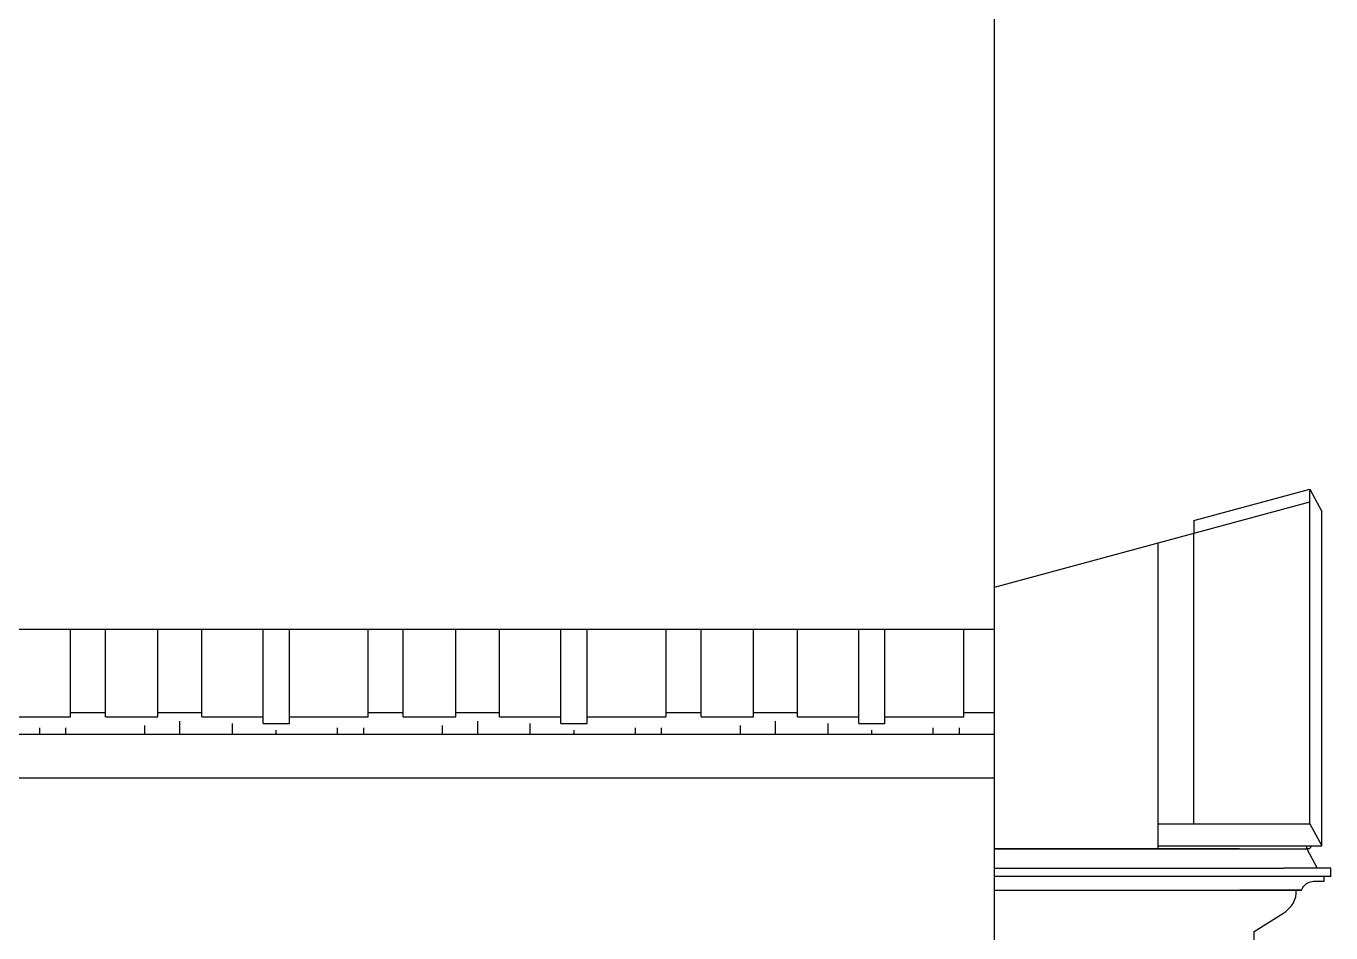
# Model space of a CAD drawing. Header units: inches. Extents: x -343 to 13887, y -13069 to -746.
# Drawn here: x 3554.5 to 3703.4, y -9024.8 to -8921.3 of the extents above; entities that cross this region are included whole.
import ezdxf

# ---------------------------------------------------------------- set-up
doc = ezdxf.new("R2010")
doc.units = ezdxf.units.IN
doc.header["$LTSCALE"] = 17
doc.header["$MEASUREMENT"] = 0
doc.layers.add('OUTLINE', color=1, linetype='Continuous', lineweight=25)

msp = doc.modelspace()

# ---------------------------------------------------------------- hatches: boundary and pattern name
at = {"layer": 'OUTLINE'}
h = msp.add_hatch(dxfattribs=at)
h.set_pattern_fill('AR-RSHKE', color=8)
h.set_pattern_definition([(0, (1566.02, -5796.163), (25.5, 12), [6, -5, 7, -3, 9, -4]), (0, (1572.02, -5795.663), (25.5, 12), [5, -19, 4, -6]), (0, (1584.02, -5796.913), (25.5, 12), [3, -31]), (90, (1566.0205, -5796.163), (-8.5, 12), [11.5, -36.5]), (90, (1572.0205, -5796.163), (-8.5, 12), [11.25, -36.75]), (90, (1577.0205, -5796.163), (-8.5, 12), [10.5, -37.5]), (90, (1584.0205, -5796.913), (-8.5, 12), [11.5, -36.5]), (90, (1587.0205, -5796.913), (-8.5, 12), [11.5, -36.5]), (90, (1596.0205, -5796.163), (-8.5, 12), [11, -37])])
h.paths.add_polyline_path([(3458.3, -8990.16), (3477, -9002.16), (3665.02, -9002.16), (3665.02, -8990.16)])

# ---------------------------------------------------------------- linework, layer by layer
for p, q in [((3687.78, -8977.74), (3701.02, -8974.16)), ((3701.02, -9012.36), (3701.02, -8974.16)), ((3701.02, -8974.16), (3702.4, -8976.69)), ((3665.02, -8985.34), (3701.02, -8975.61)), ((3687.78, -8977.74), (3687.78, -8979.19)), ((3702.4, -9014.89), (3702.4, -8976.69)), ((3687.78, -9012.36), (3687.78, -8979.19)), ((3683.71, -9012.36), (3683.71, -8980.29)), ((3683.71, -9012.36), (3687.78, -9012.36)), ((3683.71, -9015.22), (3683.71, -9012.36)), ((3687.78, -9012.36), (3701.02, -9012.36)), ((3701.02, -9012.36), (3702.4, -9014.89)), ((3683.71, -9014.89), (3700.68, -9014.89)), ((3700.68, -9015.03), (3700.68, -9014.89)), ((3700.68, -9014.89), (3701.11, -9014.89)), ((3700.68, -9015.22), (3700.68, -9015.07)), ((3701.09, -9015.11), (3701.05, -9015.15)), ((3701.11, -9015.07), (3701.09, -9015.11)), ((3701.11, -9014.89), (3701.13, -9014.94)), ((3701.11, -9014.89), (3701.13, -9014.89)), ((3701.13, -9015.03), (3701.11, -9015.07)), ((3701.13, -9014.89), (3702.4, -9014.89)), ((3701.13, -9014.94), (3701.13, -9014.99)), ((3701.13, -9014.99), (3701.13, -9015.03)), ((3692.99, -9015.21), (3665.02, -9015.22)), ((3665.02, -9015.22), (3692.99, -9015.22)), ((3665.02, -9015.22), (3700.68, -9015.22)), ((3692.99, -9015.22), (3698.08, -9015.22)), ((3699.29, -9015.22), (3700.68, -9015.22)), ((3700.76, -9015.22), (3700.68, -9015.22)), ((3700.68, -9015.22), (3700.68, -9015.22)), ((3700.68, -9015.22), (3701.88, -9017.41)), ((3700.68, -9015.22), (3700.76, -9015.22)), ((3700.83, -9015.22), (3700.76, -9015.22)), ((3700.89, -9015.21), (3700.83, -9015.22)), ((3700.95, -9015.2), (3700.89, -9015.21)), ((3701.01, -9015.17), (3700.95, -9015.2)), ((3701.04, -9015.16), (3701.01, -9015.17)), ((3701.05, -9015.15), (3701.04, -9015.16)), ((3665.02, -9017.42), (3698.08, -9017.41)), ((3703.44, -9017.41), (3698.08, -9017.41)), ((3703.44, -9017.41), (3703.44, -9017.41)), ((3703.44, -9018.36), (3703.44, -9017.41)), ((3702.67, -9018.36), (3665.02, -9018.36)), ((3700.22, -9019.64), (3700.31, -9019.51)), ((3700.31, -9019.51), (3700.42, -9019.39)), ((3700.31, -9019.51), (3700.42, -9019.39)), ((3700.31, -9019.51), (3700.31, -9019.51)), ((3700.31, -9019.51), (3700.31, -9019.51)), ((3700.42, -9019.39), (3700.54, -9019.28)), ((3700.54, -9019.28), (3700.67, -9019.18)), ((3700.54, -9019.28), (3700.67, -9019.18)), ((3700.54, -9019.28), (3700.54, -9019.28)), ((3700.54, -9019.28), (3700.54, -9019.28)), ((3700.54, -9019.28), (3700.54, -9019.28)), ((3700.67, -9019.18), (3700.81, -9019.1)), ((3700.67, -9019.18), (3700.81, -9019.1)), ((3700.67, -9019.18), (3700.67, -9019.18)), ((3700.81, -9019.1), (3700.96, -9019.03)), ((3700.81, -9019.1), (3700.96, -9019.03)), ((3700.81, -9019.1), (3700.81, -9019.1)), ((3700.96, -9019.03), (3701.12, -9018.97)), ((3700.96, -9019.03), (3700.96, -9019.03)), ((3701.12, -9018.97), (3701.29, -9018.93)), ((3701.12, -9018.97), (3701.29, -9018.93)), ((3701.12, -9018.97), (3701.12, -9018.97)), ((3701.12, -9018.97), (3701.12, -9018.97)), ((3701.12, -9018.97), (3701.12, -9018.97)), ((3701.29, -9018.93), (3701.45, -9018.91)), ((3701.29, -9018.93), (3701.45, -9018.91)), ((3701.29, -9018.93), (3701.29, -9018.93)), ((3701.45, -9018.91), (3701.59, -9018.9)), ((3701.45, -9018.91), (3701.59, -9018.9)), ((3701.45, -9018.91), (3701.45, -9018.91)), ((3701.59, -9018.9), (3702.67, -9018.9)), ((3703.44, -9018.36), (3702.67, -9018.36)), ((3702.67, -9018.9), (3702.67, -9018.36)), ((3665.02, -9019.92), (3692.99, -9019.92)), ((3692.99, -9019.92), (3699.49, -9019.92)), ((3699.49, -9019.92), (3692.99, -9019.92)), ((3699.29, -9021.08), (3699.42, -9020.7)), ((3699.42, -9020.7), (3699.48, -9020.31)), ((3699.48, -9020.31), (3699.49, -9019.92)), ((3699.49, -9019.92), (3699.49, -9019.92)), ((3699.49, -9019.92), (3700.1, -9019.92)), ((3700.1, -9019.92), (3699.49, -9019.92)), ((3700.1, -9019.92), (3700.15, -9019.78)), ((3700.1, -9019.92), (3700.1, -9019.92)), ((3700.15, -9019.78), (3700.22, -9019.64)), ((3700.15, -9019.78), (3700.15, -9019.78)), ((3697.94, -9022.59), (3698.3, -9022.36)), ((3698.3, -9022.36), (3698.61, -9022.08)), ((3698.61, -9022.08), (3698.89, -9021.78)), ((3698.89, -9021.78), (3699.12, -9021.44)), ((3699.12, -9021.44), (3699.29, -9021.08)), ((3694.69, -9024.64), (3697.94, -9022.59)), ((3697.94, -9022.59), (3697.94, -9022.59)), ((3694.69, -9030.52), (3694.69, -9024.64))]:
    msp.add_line(p, q)
for p, q in [((3665.02, -9235.16), (3665.02, -8912.16)), ((3665.02, -8990.16), (3458.3, -8990.16)), ((3665.02, -9002.16), (3477, -9002.16)), ((3665.02, -9007.16), (3484.78, -9007.16))]:
    msp.add_line(p, q, dxfattribs=at)

doc.saveas('drawing.dxf')
